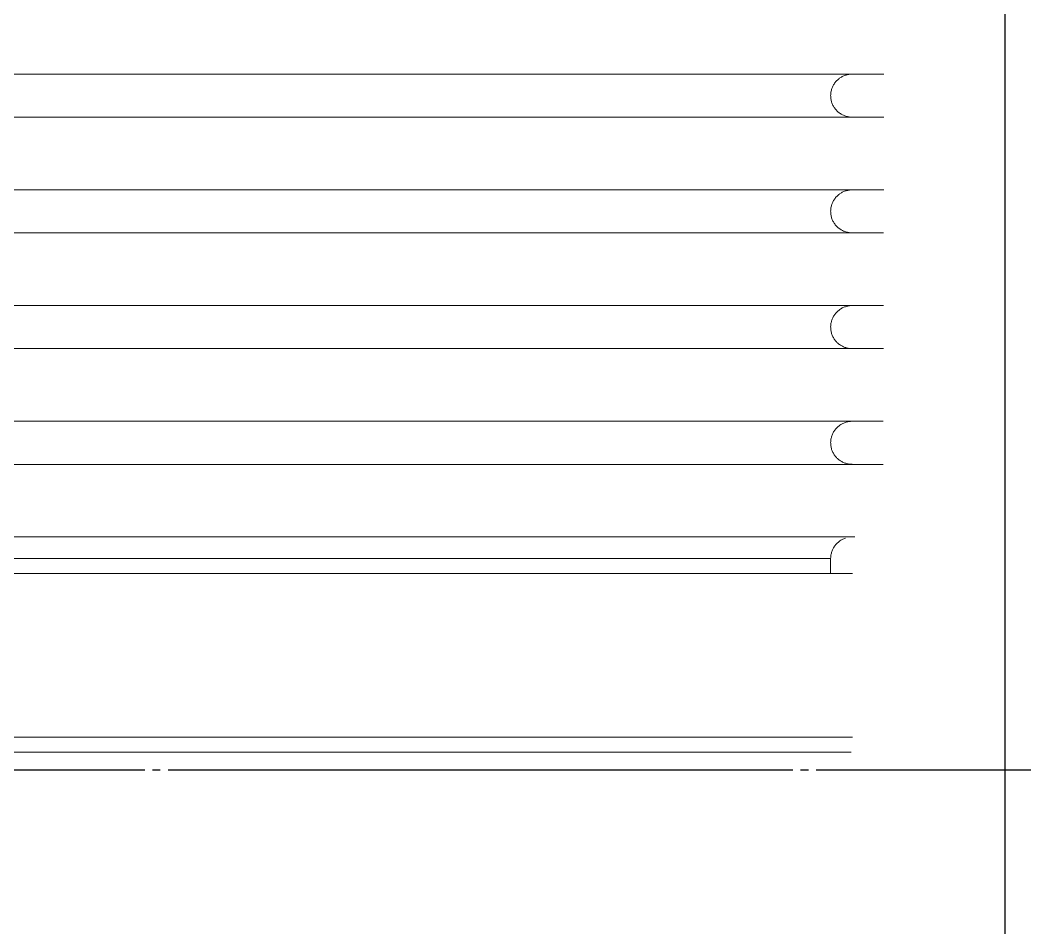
# Model space of a CAD drawing. Extents: x -76427 to 292734, y -42117 to 131250.
# Drawn here: x 12794.1 to 12901.3, y -36621.5 to -36524.6 of the extents above; entities that cross this region are included whole.
import ezdxf
from ezdxf.xclip import XClip

# ---------------------------------------------------------------- set-up
doc = ezdxf.new("R2010")
doc.units = 0
doc.header["$LTSCALE"] = 10
doc.header["$XCLIPFRAME"] = 2
doc.linetypes.add('TPH12-SEC-@E$0$CENTERK5', pattern=[6.916, 6.667, -0.083, 0.083, -0.083])
for name, color, linetype in [('TPH12-SEC-@E$0$H-SIN', 252, 'TPH12-SEC-@E$0$CENTERK5'), ('XFM7P10PV$0$U-PV-PIPE-SUS', 252, 'Continuous'), ('XFM7P10PV-200K$0$U-PV-PIPE-SUS', 200, 'Continuous')]:
    doc.layers.add(name, color=color, linetype=linetype)
for name, color, linetype, lineweight in [('XFM7P10PV$0$AP5B-SM-08-FNN-300-A(B)-LB1$0$A-GENM', 252, 'Continuous', 5), ('XFM7P10PV$0$AP5B-SM-08-FNN-300-A(B)-LB1$0$PVAC-SUS管配件', 252, 'Continuous', 5), ('XFM7P10PV$0$AP5B-SM-08-FNN-300-A(B)-LB1$0$PVAC-SUS管附件', 252, 'Continuous', 5), ('XFM7P10PV$0$AP5B-SM-08-FNN-300-A(B)-LB1$0$管配件', 252, 'Continuous', 5), ('XFM7P10PV-200K$0$AP5B-SM-08-FNN-300-A(B)-LB1$0$A-GENM', 7, 'Continuous', 5), ('XFM7P10PV-200K$0$AP5B-SM-08-FNN-300-A(B)-LB1$0$PVAC-SUS管配件', 7, 'Continuous', 5), ('XFM7P10PV-200K$0$AP5B-SM-08-FNN-300-A(B)-LB1$0$PVAC-SUS管附件', 7, 'Continuous', 5), ('XFM7P10PV-200K$0$AP5B-SM-08-FNN-300-A(B)-LB1$0$管配件', 7, 'Continuous', 5)]:
    doc.layers.add(name, color=color, linetype=linetype, lineweight=lineweight)

# ---------------------------------------------------------------- blocks, each defined once
blk = doc.blocks.new('TPH12-SEC-@E')
at = {"layer": 'TPH12-SEC-@E$0$H-SIN'}
blk.add_line((49200, 385950), (18729.59, 385950), dxfattribs=at)
blk = doc.blocks.new('XFM7P10PV-200K$0$AP5B-SM-08-FNN-300-A(B)-LB1$0$Flange_ JIS 10K - 標準-1515172-LB1-PX-X')
at = {"layer": 'XFM7P10PV-200K$0$AP5B-SM-08-FNN-300-A(B)-LB1$0$管配件', "color": 216, "true_color": 0x800080}
for p, q in [((-4451.89, 15949.631), (-4439.999, 15949.631)), ((-4439.999, 15949.631), (-4432.16, 15949.631))]:
    blk.add_line(p, q, dxfattribs=at)
blk = doc.blocks.new('XFM7P10PV-200K$0$AP5B-SM-08-FNN-300-A(B)-LB1$0$不銹鋼軟接_150A - RFB-6x6-1677208-LB1-PX-X')
at = {"layer": 'XFM7P10PV-200K$0$AP5B-SM-08-FNN-300-A(B)-LB1$0$A-GENM', "color": 216, "true_color": 0x800080}
for p, q in [((-4440.99, 15956.864), (-4437.887, 15956.864)), ((-4431.81, 15956.864), (-4437.887, 15956.864)), ((-4437.887, 15956.406), (-4440.99, 15956.406)), ((-4431.811, 15956.406), (-4437.887, 15956.406)), ((-4440.99, 15955.63), (-4437.887, 15955.63)), ((-4431.812, 15955.63), (-4437.887, 15955.63)), ((-4437.887, 15955.171), (-4440.99, 15955.171)), ((-4431.813, 15955.171), (-4437.887, 15955.171)), ((-4440.99, 15954.395), (-4437.887, 15954.395)), ((-4431.815, 15954.395), (-4437.887, 15954.395)), ((-4437.887, 15953.937), (-4440.99, 15953.937)), ((-4431.816, 15953.937), (-4437.887, 15953.937)), ((-4440.99, 15953.161), (-4437.887, 15953.161)), ((-4431.817, 15953.161), (-4437.887, 15953.161)), ((-4437.887, 15952.702), (-4440.99, 15952.702)), ((-4431.818, 15952.702), (-4437.887, 15952.702)), ((-4440.99, 15951.927), (-4437.887, 15951.927)), ((-4432.121, 15951.927), (-4437.887, 15951.927)), ((-4432.257, 15951.927), (-4432.457, 15951.927)), ((-4438.238, 15951.697), (-4447.522, 15951.697)), ((-4438.238, 15951.697), (-4432.379, 15951.697)), ((-4432.379, 15951.537), (-4432.379, 15951.697)), ((-4432.147, 15951.537), (-4448.986, 15951.537)), ((-4448.986, 15949.791), (-4432.147, 15949.791))]:
    blk.add_line(p, q, dxfattribs=at)
at = {"layer": 'XFM7P10PV-200K$0$AP5B-SM-08-FNN-300-A(B)-LB1$0$A-GENM', "color": 216, "true_color": 0x800080, "flags": 128}
for points in [[(-4441.19, 15956.864), (-4440.827, 15956.864), (-4440.462, 15956.864), (-4440.097, 15956.864), (-4439.732, 15956.864), (-4439.367, 15956.864), (-4439.003, 15956.864), (-4438.64, 15956.864), (-4438.28, 15956.864), (-4437.923, 15956.864), (-4437.887, 15956.864)], [(-4437.887, 15956.864), (-4437.534, 15956.864), (-4437.184, 15956.864), (-4436.838, 15956.864), (-4436.498, 15956.864), (-4436.163, 15956.864), (-4435.835, 15956.864), (-4435.513, 15956.864), (-4435.198, 15956.864), (-4434.891, 15956.864), (-4434.592, 15956.864), (-4434.302, 15956.864), (-4434.021, 15956.864), (-4433.749, 15956.864), (-4433.488, 15956.864), (-4433.237, 15956.864), (-4432.996, 15956.864), (-4432.767, 15956.864), (-4432.55, 15956.864), (-4432.344, 15956.864), (-4432.151, 15956.864), (-4431.97, 15956.864)], [(-4432.149, 15956.864), (-4432.158, 15956.864), (-4432.168, 15956.864), (-4432.177, 15956.863), (-4432.186, 15956.861), (-4432.195, 15956.86), (-4432.204, 15956.858), (-4432.213, 15956.855), (-4432.221, 15956.853), (-4432.23, 15956.85), (-4432.239, 15956.846), (-4432.247, 15956.842), (-4432.255, 15956.838), (-4432.263, 15956.834), (-4432.271, 15956.829), (-4432.279, 15956.824), (-4432.286, 15956.819), (-4432.293, 15956.813), (-4432.3, 15956.807), (-4432.307, 15956.801), (-4432.314, 15956.795), (-4432.32, 15956.788), (-4432.326, 15956.781), (-4432.332, 15956.774), (-4432.337, 15956.767), (-4432.342, 15956.759), (-4432.347, 15956.751), (-4432.352, 15956.743), (-4432.356, 15956.735), (-4432.359, 15956.727), (-4432.363, 15956.718), (-4432.366, 15956.71), (-4432.369, 15956.701), (-4432.371, 15956.692), (-4432.373, 15956.683), (-4432.375, 15956.674), (-4432.377, 15956.665), (-4432.378, 15956.656), (-4432.378, 15956.647), (-4432.379, 15956.638), (-4432.378, 15956.628), (-4432.378, 15956.619), (-4432.377, 15956.61), (-4432.376, 15956.601), (-4432.374, 15956.592), (-4432.373, 15956.583), (-4432.37, 15956.574), (-4432.368, 15956.565), (-4432.365, 15956.557), (-4432.361, 15956.548), (-4432.358, 15956.54), (-4432.354, 15956.531), (-4432.349, 15956.523), (-4432.345, 15956.515), (-4432.34, 15956.508), (-4432.335, 15956.5), (-4432.329, 15956.493), (-4432.323, 15956.486), (-4432.317, 15956.479), (-4432.311, 15956.472), (-4432.304, 15956.466), (-4432.297, 15956.46), (-4432.29, 15956.454), (-4432.283, 15956.449), (-4432.275, 15956.444), (-4432.267, 15956.439), (-4432.26, 15956.434), (-4432.251, 15956.43), (-4432.243, 15956.426), (-4432.235, 15956.422), (-4432.226, 15956.419), (-4432.217, 15956.416), (-4432.209, 15956.414), (-4432.2, 15956.411), (-4432.191, 15956.41), (-4432.182, 15956.408), (-4432.173, 15956.407), (-4432.163, 15956.406), (-4432.154, 15956.406), (-4432.149, 15956.406)], [(-4431.894, 15956.864), (-4432.069, 15956.864), (-4432.257, 15956.864)], [(-4437.887, 15956.406), (-4438.245, 15956.406), (-4438.605, 15956.406), (-4438.967, 15956.406), (-4439.331, 15956.406), (-4439.696, 15956.406), (-4440.061, 15956.406), (-4440.426, 15956.406), (-4440.791, 15956.406), (-4441.154, 15956.406)], [(-4431.894, 15956.406), (-4432.069, 15956.406), (-4432.257, 15956.406), (-4432.457, 15956.406), (-4432.67, 15956.406), (-4432.894, 15956.406), (-4433.129, 15956.406), (-4433.376, 15956.406), (-4433.633, 15956.406), (-4433.9, 15956.406), (-4434.177, 15956.406), (-4434.463, 15956.406), (-4434.758, 15956.406), (-4435.062, 15956.406), (-4435.373, 15956.406), (-4435.692, 15956.406), (-4436.018, 15956.406), (-4436.35, 15956.406), (-4436.688, 15956.406), (-4437.031, 15956.406), (-4437.379, 15956.406), (-4437.731, 15956.406), (-4437.887, 15956.406)], [(-4432.276, 15956.406), (-4432.087, 15956.406), (-4431.911, 15956.406)], [(-4441.19, 15955.63), (-4440.827, 15955.63), (-4440.462, 15955.63), (-4440.097, 15955.63), (-4439.732, 15955.63), (-4439.367, 15955.63), (-4439.003, 15955.63), (-4438.64, 15955.63), (-4438.28, 15955.63), (-4437.923, 15955.63), (-4437.887, 15955.63)], [(-4437.887, 15955.63), (-4437.534, 15955.63), (-4437.184, 15955.63), (-4436.838, 15955.63), (-4436.498, 15955.63), (-4436.163, 15955.63), (-4435.835, 15955.63), (-4435.513, 15955.63), (-4435.198, 15955.63), (-4434.891, 15955.63), (-4434.592, 15955.63), (-4434.302, 15955.63), (-4434.021, 15955.63), (-4433.749, 15955.63), (-4433.488, 15955.63), (-4433.237, 15955.63), (-4432.996, 15955.63), (-4432.767, 15955.63), (-4432.55, 15955.63), (-4432.344, 15955.63), (-4432.151, 15955.63), (-4431.97, 15955.63)], [(-4432.149, 15955.63), (-4432.158, 15955.63), (-4432.168, 15955.629), (-4432.177, 15955.628), (-4432.186, 15955.627), (-4432.195, 15955.625), (-4432.204, 15955.623), (-4432.213, 15955.621), (-4432.221, 15955.618), (-4432.23, 15955.615), (-4432.239, 15955.612), (-4432.247, 15955.608), (-4432.255, 15955.604), (-4432.263, 15955.6), (-4432.271, 15955.595), (-4432.279, 15955.59), (-4432.286, 15955.584), (-4432.293, 15955.579), (-4432.3, 15955.573), (-4432.307, 15955.567), (-4432.314, 15955.56), (-4432.32, 15955.554), (-4432.326, 15955.547), (-4432.332, 15955.539), (-4432.337, 15955.532), (-4432.342, 15955.524), (-4432.347, 15955.517), (-4432.352, 15955.509), (-4432.356, 15955.5), (-4432.359, 15955.492), (-4432.363, 15955.484), (-4432.366, 15955.475), (-4432.369, 15955.466), (-4432.371, 15955.458), (-4432.373, 15955.449), (-4432.375, 15955.44), (-4432.377, 15955.431), (-4432.378, 15955.421), (-4432.378, 15955.412), (-4432.379, 15955.403), (-4432.378, 15955.394), (-4432.378, 15955.385), (-4432.377, 15955.376), (-4432.376, 15955.367), (-4432.374, 15955.358), (-4432.373, 15955.349), (-4432.37, 15955.34), (-4432.368, 15955.331), (-4432.365, 15955.322), (-4432.361, 15955.314), (-4432.358, 15955.305), (-4432.354, 15955.297), (-4432.349, 15955.289), (-4432.345, 15955.281), (-4432.34, 15955.273), (-4432.335, 15955.266), (-4432.329, 15955.258), (-4432.323, 15955.251), (-4432.317, 15955.244), (-4432.311, 15955.238), (-4432.304, 15955.232), (-4432.297, 15955.226), (-4432.29, 15955.22), (-4432.283, 15955.214), (-4432.275, 15955.209), (-4432.267, 15955.204), (-4432.26, 15955.2), (-4432.251, 15955.195), (-4432.243, 15955.191), (-4432.235, 15955.188), (-4432.226, 15955.185), (-4432.217, 15955.182), (-4432.209, 15955.179), (-4432.2, 15955.177), (-4432.191, 15955.175), (-4432.182, 15955.174), (-4432.173, 15955.173), (-4432.163, 15955.172), (-4432.154, 15955.171), (-4432.149, 15955.171)], [(-4431.894, 15955.63), (-4432.069, 15955.63), (-4432.257, 15955.63)], [(-4437.887, 15955.171), (-4438.245, 15955.171), (-4438.605, 15955.171), (-4438.967, 15955.171), (-4439.331, 15955.171), (-4439.696, 15955.171), (-4440.061, 15955.171), (-4440.426, 15955.171), (-4440.791, 15955.171), (-4441.154, 15955.171)], [(-4431.894, 15955.171), (-4432.069, 15955.171), (-4432.257, 15955.171), (-4432.457, 15955.171), (-4432.67, 15955.171), (-4432.894, 15955.171), (-4433.129, 15955.171), (-4433.376, 15955.171), (-4433.633, 15955.171), (-4433.9, 15955.171), (-4434.177, 15955.171), (-4434.463, 15955.171), (-4434.758, 15955.171), (-4435.062, 15955.171), (-4435.373, 15955.171), (-4435.692, 15955.171), (-4436.018, 15955.171), (-4436.35, 15955.171), (-4436.688, 15955.171), (-4437.031, 15955.171), (-4437.379, 15955.171), (-4437.731, 15955.171), (-4437.887, 15955.171)], [(-4432.276, 15955.171), (-4432.087, 15955.171), (-4431.911, 15955.171)], [(-4441.19, 15954.395), (-4440.827, 15954.395), (-4440.462, 15954.395), (-4440.097, 15954.395), (-4439.732, 15954.395), (-4439.367, 15954.395), (-4439.003, 15954.395), (-4438.64, 15954.395), (-4438.28, 15954.395), (-4437.923, 15954.395), (-4437.887, 15954.395)], [(-4437.887, 15954.395), (-4437.534, 15954.395), (-4437.184, 15954.395), (-4436.838, 15954.395), (-4436.498, 15954.395), (-4436.163, 15954.395), (-4435.835, 15954.395), (-4435.513, 15954.395), (-4435.198, 15954.395), (-4434.891, 15954.395), (-4434.592, 15954.395), (-4434.302, 15954.395), (-4434.021, 15954.395), (-4433.749, 15954.395), (-4433.488, 15954.395), (-4433.237, 15954.395), (-4432.996, 15954.395), (-4432.767, 15954.395), (-4432.55, 15954.395), (-4432.344, 15954.395), (-4432.151, 15954.395), (-4431.97, 15954.395)], [(-4432.149, 15954.395), (-4432.158, 15954.395), (-4432.168, 15954.395), (-4432.177, 15954.394), (-4432.186, 15954.392), (-4432.195, 15954.391), (-4432.204, 15954.389), (-4432.213, 15954.386), (-4432.221, 15954.384), (-4432.23, 15954.381), (-4432.239, 15954.377), (-4432.247, 15954.374), (-4432.255, 15954.37), (-4432.263, 15954.365), (-4432.271, 15954.36), (-4432.279, 15954.355), (-4432.286, 15954.35), (-4432.293, 15954.344), (-4432.3, 15954.339), (-4432.307, 15954.332), (-4432.314, 15954.326), (-4432.32, 15954.319), (-4432.326, 15954.312), (-4432.332, 15954.305), (-4432.337, 15954.298), (-4432.342, 15954.29), (-4432.347, 15954.282), (-4432.352, 15954.274), (-4432.356, 15954.266), (-4432.359, 15954.258), (-4432.363, 15954.249), (-4432.366, 15954.241), (-4432.369, 15954.232), (-4432.371, 15954.223), (-4432.373, 15954.214), (-4432.375, 15954.205), (-4432.377, 15954.196), (-4432.378, 15954.187), (-4432.378, 15954.178), (-4432.379, 15954.169), (-4432.378, 15954.159), (-4432.378, 15954.15), (-4432.377, 15954.141), (-4432.376, 15954.132), (-4432.374, 15954.123), (-4432.373, 15954.114), (-4432.37, 15954.105), (-4432.368, 15954.096), (-4432.365, 15954.088), (-4432.361, 15954.079), (-4432.358, 15954.071), (-4432.354, 15954.063), (-4432.349, 15954.054), (-4432.345, 15954.047), (-4432.34, 15954.039), (-4432.335, 15954.031), (-4432.329, 15954.024), (-4432.323, 15954.017), (-4432.317, 15954.01), (-4432.311, 15954.003), (-4432.304, 15953.997), (-4432.297, 15953.991), (-4432.29, 15953.985), (-4432.283, 15953.98), (-4432.275, 15953.975), (-4432.267, 15953.97), (-4432.26, 15953.965), (-4432.251, 15953.961), (-4432.243, 15953.957), (-4432.235, 15953.953), (-4432.226, 15953.95), (-4432.217, 15953.947), (-4432.209, 15953.945), (-4432.2, 15953.943), (-4432.191, 15953.941), (-4432.182, 15953.939), (-4432.173, 15953.938), (-4432.163, 15953.937), (-4432.154, 15953.937), (-4432.149, 15953.937)], [(-4431.894, 15954.395), (-4432.069, 15954.395), (-4432.257, 15954.395)], [(-4437.887, 15953.937), (-4438.245, 15953.937), (-4438.605, 15953.937), (-4438.967, 15953.937), (-4439.331, 15953.937), (-4439.696, 15953.937), (-4440.061, 15953.937), (-4440.426, 15953.937), (-4440.791, 15953.937), (-4441.154, 15953.937)], [(-4431.894, 15953.937), (-4432.069, 15953.937), (-4432.257, 15953.937), (-4432.457, 15953.937), (-4432.67, 15953.937), (-4432.894, 15953.937), (-4433.129, 15953.937), (-4433.376, 15953.937), (-4433.633, 15953.937), (-4433.9, 15953.937), (-4434.177, 15953.937), (-4434.463, 15953.937), (-4434.758, 15953.937), (-4435.062, 15953.937), (-4435.373, 15953.937), (-4435.692, 15953.937), (-4436.018, 15953.937), (-4436.35, 15953.937), (-4436.688, 15953.937), (-4437.031, 15953.937), (-4437.379, 15953.937), (-4437.731, 15953.937), (-4437.887, 15953.937)], [(-4432.276, 15953.937), (-4432.087, 15953.937), (-4431.911, 15953.937)], [(-4441.19, 15953.161), (-4440.827, 15953.161), (-4440.462, 15953.161), (-4440.097, 15953.161), (-4439.732, 15953.161), (-4439.367, 15953.161), (-4439.003, 15953.161), (-4438.64, 15953.161), (-4438.28, 15953.161), (-4437.923, 15953.161), (-4437.887, 15953.161)], [(-4437.887, 15953.161), (-4437.534, 15953.161), (-4437.184, 15953.161), (-4436.838, 15953.161), (-4436.498, 15953.161), (-4436.163, 15953.161), (-4435.835, 15953.161), (-4435.513, 15953.161), (-4435.198, 15953.161), (-4434.891, 15953.161), (-4434.592, 15953.161), (-4434.302, 15953.161), (-4434.021, 15953.161), (-4433.749, 15953.161), (-4433.488, 15953.161), (-4433.237, 15953.161), (-4432.996, 15953.161), (-4432.767, 15953.161), (-4432.55, 15953.161), (-4432.344, 15953.161), (-4432.151, 15953.161), (-4431.97, 15953.161)], [(-4432.149, 15953.161), (-4432.158, 15953.161), (-4432.168, 15953.16), (-4432.177, 15953.159), (-4432.186, 15953.158), (-4432.195, 15953.156), (-4432.204, 15953.154), (-4432.213, 15953.152), (-4432.221, 15953.149), (-4432.23, 15953.146), (-4432.239, 15953.143), (-4432.247, 15953.139), (-4432.255, 15953.135), (-4432.263, 15953.131), (-4432.271, 15953.126), (-4432.279, 15953.121), (-4432.286, 15953.116), (-4432.293, 15953.11), (-4432.3, 15953.104), (-4432.307, 15953.098), (-4432.314, 15953.091), (-4432.32, 15953.085), (-4432.326, 15953.078), (-4432.332, 15953.071), (-4432.337, 15953.063), (-4432.342, 15953.056), (-4432.347, 15953.048), (-4432.352, 15953.04), (-4432.356, 15953.032), (-4432.359, 15953.023), (-4432.363, 15953.015), (-4432.366, 15953.006), (-4432.369, 15952.997), (-4432.371, 15952.989), (-4432.373, 15952.98), (-4432.375, 15952.971), (-4432.377, 15952.962), (-4432.378, 15952.953), (-4432.378, 15952.943), (-4432.379, 15952.934), (-4432.378, 15952.925), (-4432.378, 15952.916), (-4432.377, 15952.907), (-4432.376, 15952.898), (-4432.374, 15952.889), (-4432.373, 15952.88), (-4432.37, 15952.871), (-4432.368, 15952.862), (-4432.365, 15952.853), (-4432.361, 15952.845), (-4432.358, 15952.836), (-4432.354, 15952.828), (-4432.349, 15952.82), (-4432.345, 15952.812), (-4432.34, 15952.804), (-4432.335, 15952.797), (-4432.329, 15952.79), (-4432.323, 15952.782), (-4432.317, 15952.776), (-4432.311, 15952.769), (-4432.304, 15952.763), (-4432.297, 15952.757), (-4432.29, 15952.751), (-4432.283, 15952.745), (-4432.275, 15952.74), (-4432.267, 15952.735), (-4432.26, 15952.731), (-4432.251, 15952.726), (-4432.243, 15952.723), (-4432.235, 15952.719), (-4432.226, 15952.716), (-4432.217, 15952.713), (-4432.209, 15952.71), (-4432.2, 15952.708), (-4432.191, 15952.706), (-4432.182, 15952.705), (-4432.173, 15952.704), (-4432.163, 15952.703), (-4432.154, 15952.703), (-4432.149, 15952.702)], [(-4431.894, 15953.161), (-4432.069, 15953.161), (-4432.257, 15953.161)], [(-4437.887, 15952.702), (-4438.245, 15952.702), (-4438.605, 15952.702), (-4438.967, 15952.702), (-4439.331, 15952.702), (-4439.696, 15952.702), (-4440.061, 15952.702), (-4440.426, 15952.702), (-4440.791, 15952.702), (-4441.154, 15952.702)], [(-4431.894, 15952.702), (-4432.069, 15952.702), (-4432.257, 15952.702), (-4432.457, 15952.702), (-4432.67, 15952.702), (-4432.894, 15952.702), (-4433.129, 15952.702), (-4433.376, 15952.702), (-4433.633, 15952.702), (-4433.9, 15952.702), (-4434.177, 15952.702), (-4434.463, 15952.702), (-4434.758, 15952.702), (-4435.062, 15952.702), (-4435.373, 15952.702), (-4435.692, 15952.702), (-4436.018, 15952.702), (-4436.35, 15952.702), (-4436.688, 15952.702), (-4437.031, 15952.702), (-4437.379, 15952.702), (-4437.731, 15952.702), (-4437.887, 15952.702)], [(-4432.276, 15952.702), (-4432.087, 15952.702), (-4431.911, 15952.702)], [(-4441.19, 15951.927), (-4440.827, 15951.927), (-4440.462, 15951.927), (-4440.097, 15951.927), (-4439.732, 15951.927), (-4439.367, 15951.927), (-4439.003, 15951.927), (-4438.64, 15951.927), (-4438.28, 15951.927), (-4437.923, 15951.927), (-4437.887, 15951.927)], [(-4437.887, 15951.927), (-4437.534, 15951.927), (-4437.184, 15951.927), (-4436.838, 15951.927), (-4436.498, 15951.927), (-4436.163, 15951.927), (-4435.835, 15951.927), (-4435.513, 15951.927), (-4435.198, 15951.927), (-4434.891, 15951.927), (-4434.592, 15951.927), (-4434.302, 15951.927), (-4434.021, 15951.927), (-4433.749, 15951.927), (-4433.488, 15951.927), (-4433.237, 15951.927), (-4432.996, 15951.927), (-4432.767, 15951.927), (-4432.55, 15951.927), (-4432.344, 15951.927), (-4432.216, 15951.927)], [(-4432.221, 15951.915), (-4432.23, 15951.912), (-4432.239, 15951.908), (-4432.247, 15951.905), (-4432.255, 15951.901), (-4432.263, 15951.896), (-4432.271, 15951.892), (-4432.279, 15951.886), (-4432.286, 15951.881), (-4432.293, 15951.876), (-4432.3, 15951.87), (-4432.307, 15951.863), (-4432.314, 15951.857), (-4432.32, 15951.85), (-4432.326, 15951.843), (-4432.332, 15951.836), (-4432.337, 15951.829), (-4432.342, 15951.821), (-4432.347, 15951.813), (-4432.352, 15951.805), (-4432.356, 15951.797), (-4432.359, 15951.789), (-4432.363, 15951.78), (-4432.366, 15951.772), (-4432.369, 15951.763), (-4432.371, 15951.754), (-4432.373, 15951.745), (-4432.375, 15951.736), (-4432.377, 15951.727), (-4432.378, 15951.718), (-4432.378, 15951.709), (-4432.379, 15951.7), (-4432.379, 15951.697)]]:
    blk.add_lwpolyline(points, dxfattribs=at)
blk = doc.blocks.new('XFM7P10PV-200K$0$AP5B-SM-08-FNN-300-A(B)-LB1$0$不銹鋼軟接_150A - 標準-1677211-LB1-PX-X')
blk.add_blockref('XFM7P10PV-200K$0$AP5B-SM-08-FNN-300-A(B)-LB1$0$不銹鋼軟接_150A - RFB-6x6-1677208-LB1-PX-X', (0, 0))
blk = doc.blocks.new('XFM7P10PV-200K')
at = {"layer": 'XFM7P10PV-200K$0$U-PV-PIPE-SUS'}
blk.add_line((12899.14, -36114.29), (12899.14, -36782.37), dxfattribs=at)
at = {"layer": 'XFM7P10PV-200K$0$AP5B-SM-08-FNN-300-A(B)-LB1$0$PVAC-SUS管配件', "color": 216, "true_color": 0x800080, "xscale": 10, "yscale": 10, "zscale": 10}
blk.add_blockref('XFM7P10PV-200K$0$AP5B-SM-08-FNN-300-A(B)-LB1$0$Flange_ JIS 10K - 標準-1515172-LB1-PX-X', (57204.34, -196099.04, 0), dxfattribs=at)
at = {"layer": 'XFM7P10PV-200K$0$AP5B-SM-08-FNN-300-A(B)-LB1$0$PVAC-SUS管附件', "color": 216, "true_color": 0x800080, "xscale": 10, "yscale": 10, "zscale": 10}
blk.add_blockref('XFM7P10PV-200K$0$AP5B-SM-08-FNN-300-A(B)-LB1$0$不銹鋼軟接_150A - 標準-1677211-LB1-PX-X', (57204.34, -196099.04, 0), dxfattribs=at)
blk = doc.blocks.new('XFM7P10PV$0$AP5B-SM-08-FNN-300-A(B)-LB1$0$Flange_ JIS 10K - 標準-1515172-LB1-PX-X')
at = {"layer": 'XFM7P10PV$0$AP5B-SM-08-FNN-300-A(B)-LB1$0$管配件', "color": 216, "true_color": 0x800080}
for p, q in [((-4451.89, 15949.631), (-4439.999, 15949.631)), ((-4439.999, 15949.631), (-4432.16, 15949.631))]:
    blk.add_line(p, q, dxfattribs=at)
blk = doc.blocks.new('XFM7P10PV$0$AP5B-SM-08-FNN-300-A(B)-LB1$0$不銹鋼軟接_150A - RFB-6x6-1677208-LB1-PX-X')
at = {"layer": 'XFM7P10PV$0$AP5B-SM-08-FNN-300-A(B)-LB1$0$A-GENM', "color": 216, "true_color": 0x800080}
for p, q in [((-4440.99, 15956.864), (-4437.887, 15956.864)), ((-4431.81, 15956.864), (-4437.887, 15956.864)), ((-4437.887, 15956.406), (-4440.99, 15956.406)), ((-4431.811, 15956.406), (-4437.887, 15956.406)), ((-4440.99, 15955.63), (-4437.887, 15955.63)), ((-4431.812, 15955.63), (-4437.887, 15955.63)), ((-4437.887, 15955.171), (-4440.99, 15955.171)), ((-4431.813, 15955.171), (-4437.887, 15955.171)), ((-4440.99, 15954.395), (-4437.887, 15954.395)), ((-4431.815, 15954.395), (-4437.887, 15954.395)), ((-4437.887, 15953.937), (-4440.99, 15953.937)), ((-4431.816, 15953.937), (-4437.887, 15953.937)), ((-4440.99, 15953.161), (-4437.887, 15953.161)), ((-4431.817, 15953.161), (-4437.887, 15953.161)), ((-4437.887, 15952.702), (-4440.99, 15952.702)), ((-4431.818, 15952.702), (-4437.887, 15952.702)), ((-4440.99, 15951.927), (-4437.887, 15951.927)), ((-4432.121, 15951.927), (-4437.887, 15951.927)), ((-4432.257, 15951.927), (-4432.457, 15951.927)), ((-4438.238, 15951.697), (-4447.522, 15951.697)), ((-4438.238, 15951.697), (-4432.379, 15951.697)), ((-4432.379, 15951.537), (-4432.379, 15951.697)), ((-4432.147, 15951.537), (-4448.986, 15951.537)), ((-4448.986, 15949.791), (-4432.147, 15949.791))]:
    blk.add_line(p, q, dxfattribs=at)
at = {"layer": 'XFM7P10PV$0$AP5B-SM-08-FNN-300-A(B)-LB1$0$A-GENM', "color": 216, "true_color": 0x800080, "flags": 128}
for points in [[(-4441.19, 15956.864), (-4440.827, 15956.864), (-4440.462, 15956.864), (-4440.097, 15956.864), (-4439.732, 15956.864), (-4439.367, 15956.864), (-4439.003, 15956.864), (-4438.64, 15956.864), (-4438.28, 15956.864), (-4437.923, 15956.864), (-4437.887, 15956.864)], [(-4437.887, 15956.864), (-4437.534, 15956.864), (-4437.184, 15956.864), (-4436.838, 15956.864), (-4436.498, 15956.864), (-4436.163, 15956.864), (-4435.835, 15956.864), (-4435.513, 15956.864), (-4435.198, 15956.864), (-4434.891, 15956.864), (-4434.592, 15956.864), (-4434.302, 15956.864), (-4434.021, 15956.864), (-4433.749, 15956.864), (-4433.488, 15956.864), (-4433.237, 15956.864), (-4432.996, 15956.864), (-4432.767, 15956.864), (-4432.55, 15956.864), (-4432.344, 15956.864), (-4432.151, 15956.864), (-4431.97, 15956.864)], [(-4432.149, 15956.864), (-4432.158, 15956.864), (-4432.168, 15956.864), (-4432.177, 15956.863), (-4432.186, 15956.861), (-4432.195, 15956.86), (-4432.204, 15956.858), (-4432.213, 15956.855), (-4432.221, 15956.853), (-4432.23, 15956.85), (-4432.239, 15956.846), (-4432.247, 15956.842), (-4432.255, 15956.838), (-4432.263, 15956.834), (-4432.271, 15956.829), (-4432.279, 15956.824), (-4432.286, 15956.819), (-4432.293, 15956.813), (-4432.3, 15956.807), (-4432.307, 15956.801), (-4432.314, 15956.795), (-4432.32, 15956.788), (-4432.326, 15956.781), (-4432.332, 15956.774), (-4432.337, 15956.767), (-4432.342, 15956.759), (-4432.347, 15956.751), (-4432.352, 15956.743), (-4432.356, 15956.735), (-4432.359, 15956.727), (-4432.363, 15956.718), (-4432.366, 15956.71), (-4432.369, 15956.701), (-4432.371, 15956.692), (-4432.373, 15956.683), (-4432.375, 15956.674), (-4432.377, 15956.665), (-4432.378, 15956.656), (-4432.378, 15956.647), (-4432.379, 15956.638), (-4432.378, 15956.628), (-4432.378, 15956.619), (-4432.377, 15956.61), (-4432.376, 15956.601), (-4432.374, 15956.592), (-4432.373, 15956.583), (-4432.37, 15956.574), (-4432.368, 15956.565), (-4432.365, 15956.557), (-4432.361, 15956.548), (-4432.358, 15956.54), (-4432.354, 15956.531), (-4432.349, 15956.523), (-4432.345, 15956.515), (-4432.34, 15956.508), (-4432.335, 15956.5), (-4432.329, 15956.493), (-4432.323, 15956.486), (-4432.317, 15956.479), (-4432.311, 15956.472), (-4432.304, 15956.466), (-4432.297, 15956.46), (-4432.29, 15956.454), (-4432.283, 15956.449), (-4432.275, 15956.444), (-4432.267, 15956.439), (-4432.26, 15956.434), (-4432.251, 15956.43), (-4432.243, 15956.426), (-4432.235, 15956.422), (-4432.226, 15956.419), (-4432.217, 15956.416), (-4432.209, 15956.414), (-4432.2, 15956.411), (-4432.191, 15956.41), (-4432.182, 15956.408), (-4432.173, 15956.407), (-4432.163, 15956.406), (-4432.154, 15956.406), (-4432.149, 15956.406)], [(-4431.894, 15956.864), (-4432.069, 15956.864), (-4432.257, 15956.864)], [(-4437.887, 15956.406), (-4438.245, 15956.406), (-4438.605, 15956.406), (-4438.967, 15956.406), (-4439.331, 15956.406), (-4439.696, 15956.406), (-4440.061, 15956.406), (-4440.426, 15956.406), (-4440.791, 15956.406), (-4441.154, 15956.406)], [(-4431.894, 15956.406), (-4432.069, 15956.406), (-4432.257, 15956.406), (-4432.457, 15956.406), (-4432.67, 15956.406), (-4432.894, 15956.406), (-4433.129, 15956.406), (-4433.376, 15956.406), (-4433.633, 15956.406), (-4433.9, 15956.406), (-4434.177, 15956.406), (-4434.463, 15956.406), (-4434.758, 15956.406), (-4435.062, 15956.406), (-4435.373, 15956.406), (-4435.692, 15956.406), (-4436.018, 15956.406), (-4436.35, 15956.406), (-4436.688, 15956.406), (-4437.031, 15956.406), (-4437.379, 15956.406), (-4437.731, 15956.406), (-4437.887, 15956.406)], [(-4432.276, 15956.406), (-4432.087, 15956.406), (-4431.911, 15956.406)], [(-4441.19, 15955.63), (-4440.827, 15955.63), (-4440.462, 15955.63), (-4440.097, 15955.63), (-4439.732, 15955.63), (-4439.367, 15955.63), (-4439.003, 15955.63), (-4438.64, 15955.63), (-4438.28, 15955.63), (-4437.923, 15955.63), (-4437.887, 15955.63)], [(-4437.887, 15955.63), (-4437.534, 15955.63), (-4437.184, 15955.63), (-4436.838, 15955.63), (-4436.498, 15955.63), (-4436.163, 15955.63), (-4435.835, 15955.63), (-4435.513, 15955.63), (-4435.198, 15955.63), (-4434.891, 15955.63), (-4434.592, 15955.63), (-4434.302, 15955.63), (-4434.021, 15955.63), (-4433.749, 15955.63), (-4433.488, 15955.63), (-4433.237, 15955.63), (-4432.996, 15955.63), (-4432.767, 15955.63), (-4432.55, 15955.63), (-4432.344, 15955.63), (-4432.151, 15955.63), (-4431.97, 15955.63)], [(-4432.149, 15955.63), (-4432.158, 15955.63), (-4432.168, 15955.629), (-4432.177, 15955.628), (-4432.186, 15955.627), (-4432.195, 15955.625), (-4432.204, 15955.623), (-4432.213, 15955.621), (-4432.221, 15955.618), (-4432.23, 15955.615), (-4432.239, 15955.612), (-4432.247, 15955.608), (-4432.255, 15955.604), (-4432.263, 15955.6), (-4432.271, 15955.595), (-4432.279, 15955.59), (-4432.286, 15955.584), (-4432.293, 15955.579), (-4432.3, 15955.573), (-4432.307, 15955.567), (-4432.314, 15955.56), (-4432.32, 15955.554), (-4432.326, 15955.547), (-4432.332, 15955.539), (-4432.337, 15955.532), (-4432.342, 15955.524), (-4432.347, 15955.517), (-4432.352, 15955.509), (-4432.356, 15955.5), (-4432.359, 15955.492), (-4432.363, 15955.484), (-4432.366, 15955.475), (-4432.369, 15955.466), (-4432.371, 15955.458), (-4432.373, 15955.449), (-4432.375, 15955.44), (-4432.377, 15955.431), (-4432.378, 15955.421), (-4432.378, 15955.412), (-4432.379, 15955.403), (-4432.378, 15955.394), (-4432.378, 15955.385), (-4432.377, 15955.376), (-4432.376, 15955.367), (-4432.374, 15955.358), (-4432.373, 15955.349), (-4432.37, 15955.34), (-4432.368, 15955.331), (-4432.365, 15955.322), (-4432.361, 15955.314), (-4432.358, 15955.305), (-4432.354, 15955.297), (-4432.349, 15955.289), (-4432.345, 15955.281), (-4432.34, 15955.273), (-4432.335, 15955.266), (-4432.329, 15955.258), (-4432.323, 15955.251), (-4432.317, 15955.244), (-4432.311, 15955.238), (-4432.304, 15955.232), (-4432.297, 15955.226), (-4432.29, 15955.22), (-4432.283, 15955.214), (-4432.275, 15955.209), (-4432.267, 15955.204), (-4432.26, 15955.2), (-4432.251, 15955.195), (-4432.243, 15955.191), (-4432.235, 15955.188), (-4432.226, 15955.185), (-4432.217, 15955.182), (-4432.209, 15955.179), (-4432.2, 15955.177), (-4432.191, 15955.175), (-4432.182, 15955.174), (-4432.173, 15955.173), (-4432.163, 15955.172), (-4432.154, 15955.171), (-4432.149, 15955.171)], [(-4431.894, 15955.63), (-4432.069, 15955.63), (-4432.257, 15955.63)], [(-4437.887, 15955.171), (-4438.245, 15955.171), (-4438.605, 15955.171), (-4438.967, 15955.171), (-4439.331, 15955.171), (-4439.696, 15955.171), (-4440.061, 15955.171), (-4440.426, 15955.171), (-4440.791, 15955.171), (-4441.154, 15955.171)], [(-4431.894, 15955.171), (-4432.069, 15955.171), (-4432.257, 15955.171), (-4432.457, 15955.171), (-4432.67, 15955.171), (-4432.894, 15955.171), (-4433.129, 15955.171), (-4433.376, 15955.171), (-4433.633, 15955.171), (-4433.9, 15955.171), (-4434.177, 15955.171), (-4434.463, 15955.171), (-4434.758, 15955.171), (-4435.062, 15955.171), (-4435.373, 15955.171), (-4435.692, 15955.171), (-4436.018, 15955.171), (-4436.35, 15955.171), (-4436.688, 15955.171), (-4437.031, 15955.171), (-4437.379, 15955.171), (-4437.731, 15955.171), (-4437.887, 15955.171)], [(-4432.276, 15955.171), (-4432.087, 15955.171), (-4431.911, 15955.171)], [(-4441.19, 15954.395), (-4440.827, 15954.395), (-4440.462, 15954.395), (-4440.097, 15954.395), (-4439.732, 15954.395), (-4439.367, 15954.395), (-4439.003, 15954.395), (-4438.64, 15954.395), (-4438.28, 15954.395), (-4437.923, 15954.395), (-4437.887, 15954.395)], [(-4437.887, 15954.395), (-4437.534, 15954.395), (-4437.184, 15954.395), (-4436.838, 15954.395), (-4436.498, 15954.395), (-4436.163, 15954.395), (-4435.835, 15954.395), (-4435.513, 15954.395), (-4435.198, 15954.395), (-4434.891, 15954.395), (-4434.592, 15954.395), (-4434.302, 15954.395), (-4434.021, 15954.395), (-4433.749, 15954.395), (-4433.488, 15954.395), (-4433.237, 15954.395), (-4432.996, 15954.395), (-4432.767, 15954.395), (-4432.55, 15954.395), (-4432.344, 15954.395), (-4432.151, 15954.395), (-4431.97, 15954.395)], [(-4432.149, 15954.395), (-4432.158, 15954.395), (-4432.168, 15954.395), (-4432.177, 15954.394), (-4432.186, 15954.392), (-4432.195, 15954.391), (-4432.204, 15954.389), (-4432.213, 15954.386), (-4432.221, 15954.384), (-4432.23, 15954.381), (-4432.239, 15954.377), (-4432.247, 15954.374), (-4432.255, 15954.37), (-4432.263, 15954.365), (-4432.271, 15954.36), (-4432.279, 15954.355), (-4432.286, 15954.35), (-4432.293, 15954.344), (-4432.3, 15954.339), (-4432.307, 15954.332), (-4432.314, 15954.326), (-4432.32, 15954.319), (-4432.326, 15954.312), (-4432.332, 15954.305), (-4432.337, 15954.298), (-4432.342, 15954.29), (-4432.347, 15954.282), (-4432.352, 15954.274), (-4432.356, 15954.266), (-4432.359, 15954.258), (-4432.363, 15954.249), (-4432.366, 15954.241), (-4432.369, 15954.232), (-4432.371, 15954.223), (-4432.373, 15954.214), (-4432.375, 15954.205), (-4432.377, 15954.196), (-4432.378, 15954.187), (-4432.378, 15954.178), (-4432.379, 15954.169), (-4432.378, 15954.159), (-4432.378, 15954.15), (-4432.377, 15954.141), (-4432.376, 15954.132), (-4432.374, 15954.123), (-4432.373, 15954.114), (-4432.37, 15954.105), (-4432.368, 15954.096), (-4432.365, 15954.088), (-4432.361, 15954.079), (-4432.358, 15954.071), (-4432.354, 15954.063), (-4432.349, 15954.054), (-4432.345, 15954.047), (-4432.34, 15954.039), (-4432.335, 15954.031), (-4432.329, 15954.024), (-4432.323, 15954.017), (-4432.317, 15954.01), (-4432.311, 15954.003), (-4432.304, 15953.997), (-4432.297, 15953.991), (-4432.29, 15953.985), (-4432.283, 15953.98), (-4432.275, 15953.975), (-4432.267, 15953.97), (-4432.26, 15953.965), (-4432.251, 15953.961), (-4432.243, 15953.957), (-4432.235, 15953.953), (-4432.226, 15953.95), (-4432.217, 15953.947), (-4432.209, 15953.945), (-4432.2, 15953.943), (-4432.191, 15953.941), (-4432.182, 15953.939), (-4432.173, 15953.938), (-4432.163, 15953.937), (-4432.154, 15953.937), (-4432.149, 15953.937)], [(-4431.894, 15954.395), (-4432.069, 15954.395), (-4432.257, 15954.395)], [(-4437.887, 15953.937), (-4438.245, 15953.937), (-4438.605, 15953.937), (-4438.967, 15953.937), (-4439.331, 15953.937), (-4439.696, 15953.937), (-4440.061, 15953.937), (-4440.426, 15953.937), (-4440.791, 15953.937), (-4441.154, 15953.937)], [(-4431.894, 15953.937), (-4432.069, 15953.937), (-4432.257, 15953.937), (-4432.457, 15953.937), (-4432.67, 15953.937), (-4432.894, 15953.937), (-4433.129, 15953.937), (-4433.376, 15953.937), (-4433.633, 15953.937), (-4433.9, 15953.937), (-4434.177, 15953.937), (-4434.463, 15953.937), (-4434.758, 15953.937), (-4435.062, 15953.937), (-4435.373, 15953.937), (-4435.692, 15953.937), (-4436.018, 15953.937), (-4436.35, 15953.937), (-4436.688, 15953.937), (-4437.031, 15953.937), (-4437.379, 15953.937), (-4437.731, 15953.937), (-4437.887, 15953.937)], [(-4432.276, 15953.937), (-4432.087, 15953.937), (-4431.911, 15953.937)], [(-4441.19, 15953.161), (-4440.827, 15953.161), (-4440.462, 15953.161), (-4440.097, 15953.161), (-4439.732, 15953.161), (-4439.367, 15953.161), (-4439.003, 15953.161), (-4438.64, 15953.161), (-4438.28, 15953.161), (-4437.923, 15953.161), (-4437.887, 15953.161)], [(-4437.887, 15953.161), (-4437.534, 15953.161), (-4437.184, 15953.161), (-4436.838, 15953.161), (-4436.498, 15953.161), (-4436.163, 15953.161), (-4435.835, 15953.161), (-4435.513, 15953.161), (-4435.198, 15953.161), (-4434.891, 15953.161), (-4434.592, 15953.161), (-4434.302, 15953.161), (-4434.021, 15953.161), (-4433.749, 15953.161), (-4433.488, 15953.161), (-4433.237, 15953.161), (-4432.996, 15953.161), (-4432.767, 15953.161), (-4432.55, 15953.161), (-4432.344, 15953.161), (-4432.151, 15953.161), (-4431.97, 15953.161)], [(-4432.149, 15953.161), (-4432.158, 15953.161), (-4432.168, 15953.16), (-4432.177, 15953.159), (-4432.186, 15953.158), (-4432.195, 15953.156), (-4432.204, 15953.154), (-4432.213, 15953.152), (-4432.221, 15953.149), (-4432.23, 15953.146), (-4432.239, 15953.143), (-4432.247, 15953.139), (-4432.255, 15953.135), (-4432.263, 15953.131), (-4432.271, 15953.126), (-4432.279, 15953.121), (-4432.286, 15953.116), (-4432.293, 15953.11), (-4432.3, 15953.104), (-4432.307, 15953.098), (-4432.314, 15953.091), (-4432.32, 15953.085), (-4432.326, 15953.078), (-4432.332, 15953.071), (-4432.337, 15953.063), (-4432.342, 15953.056), (-4432.347, 15953.048), (-4432.352, 15953.04), (-4432.356, 15953.032), (-4432.359, 15953.023), (-4432.363, 15953.015), (-4432.366, 15953.006), (-4432.369, 15952.997), (-4432.371, 15952.989), (-4432.373, 15952.98), (-4432.375, 15952.971), (-4432.377, 15952.962), (-4432.378, 15952.953), (-4432.378, 15952.943), (-4432.379, 15952.934), (-4432.378, 15952.925), (-4432.378, 15952.916), (-4432.377, 15952.907), (-4432.376, 15952.898), (-4432.374, 15952.889), (-4432.373, 15952.88), (-4432.37, 15952.871), (-4432.368, 15952.862), (-4432.365, 15952.853), (-4432.361, 15952.845), (-4432.358, 15952.836), (-4432.354, 15952.828), (-4432.349, 15952.82), (-4432.345, 15952.812), (-4432.34, 15952.804), (-4432.335, 15952.797), (-4432.329, 15952.79), (-4432.323, 15952.782), (-4432.317, 15952.776), (-4432.311, 15952.769), (-4432.304, 15952.763), (-4432.297, 15952.757), (-4432.29, 15952.751), (-4432.283, 15952.745), (-4432.275, 15952.74), (-4432.267, 15952.735), (-4432.26, 15952.731), (-4432.251, 15952.726), (-4432.243, 15952.723), (-4432.235, 15952.719), (-4432.226, 15952.716), (-4432.217, 15952.713), (-4432.209, 15952.71), (-4432.2, 15952.708), (-4432.191, 15952.706), (-4432.182, 15952.705), (-4432.173, 15952.704), (-4432.163, 15952.703), (-4432.154, 15952.703), (-4432.149, 15952.702)], [(-4431.894, 15953.161), (-4432.069, 15953.161), (-4432.257, 15953.161)], [(-4437.887, 15952.702), (-4438.245, 15952.702), (-4438.605, 15952.702), (-4438.967, 15952.702), (-4439.331, 15952.702), (-4439.696, 15952.702), (-4440.061, 15952.702), (-4440.426, 15952.702), (-4440.791, 15952.702), (-4441.154, 15952.702)], [(-4431.894, 15952.702), (-4432.069, 15952.702), (-4432.257, 15952.702), (-4432.457, 15952.702), (-4432.67, 15952.702), (-4432.894, 15952.702), (-4433.129, 15952.702), (-4433.376, 15952.702), (-4433.633, 15952.702), (-4433.9, 15952.702), (-4434.177, 15952.702), (-4434.463, 15952.702), (-4434.758, 15952.702), (-4435.062, 15952.702), (-4435.373, 15952.702), (-4435.692, 15952.702), (-4436.018, 15952.702), (-4436.35, 15952.702), (-4436.688, 15952.702), (-4437.031, 15952.702), (-4437.379, 15952.702), (-4437.731, 15952.702), (-4437.887, 15952.702)], [(-4432.276, 15952.702), (-4432.087, 15952.702), (-4431.911, 15952.702)], [(-4441.19, 15951.927), (-4440.827, 15951.927), (-4440.462, 15951.927), (-4440.097, 15951.927), (-4439.732, 15951.927), (-4439.367, 15951.927), (-4439.003, 15951.927), (-4438.64, 15951.927), (-4438.28, 15951.927), (-4437.923, 15951.927), (-4437.887, 15951.927)], [(-4437.887, 15951.927), (-4437.534, 15951.927), (-4437.184, 15951.927), (-4436.838, 15951.927), (-4436.498, 15951.927), (-4436.163, 15951.927), (-4435.835, 15951.927), (-4435.513, 15951.927), (-4435.198, 15951.927), (-4434.891, 15951.927), (-4434.592, 15951.927), (-4434.302, 15951.927), (-4434.021, 15951.927), (-4433.749, 15951.927), (-4433.488, 15951.927), (-4433.237, 15951.927), (-4432.996, 15951.927), (-4432.767, 15951.927), (-4432.55, 15951.927), (-4432.344, 15951.927), (-4432.216, 15951.927)], [(-4432.221, 15951.915), (-4432.23, 15951.912), (-4432.239, 15951.908), (-4432.247, 15951.905), (-4432.255, 15951.901), (-4432.263, 15951.896), (-4432.271, 15951.892), (-4432.279, 15951.886), (-4432.286, 15951.881), (-4432.293, 15951.876), (-4432.3, 15951.87), (-4432.307, 15951.863), (-4432.314, 15951.857), (-4432.32, 15951.85), (-4432.326, 15951.843), (-4432.332, 15951.836), (-4432.337, 15951.829), (-4432.342, 15951.821), (-4432.347, 15951.813), (-4432.352, 15951.805), (-4432.356, 15951.797), (-4432.359, 15951.789), (-4432.363, 15951.78), (-4432.366, 15951.772), (-4432.369, 15951.763), (-4432.371, 15951.754), (-4432.373, 15951.745), (-4432.375, 15951.736), (-4432.377, 15951.727), (-4432.378, 15951.718), (-4432.378, 15951.709), (-4432.379, 15951.7), (-4432.379, 15951.697)]]:
    blk.add_lwpolyline(points, dxfattribs=at)
blk = doc.blocks.new('XFM7P10PV$0$AP5B-SM-08-FNN-300-A(B)-LB1$0$不銹鋼軟接_150A - 標準-1677211-LB1-PX-X')
blk.add_blockref('XFM7P10PV$0$AP5B-SM-08-FNN-300-A(B)-LB1$0$不銹鋼軟接_150A - RFB-6x6-1677208-LB1-PX-X', (0, 0))
blk = doc.blocks.new('XFM7P10PV')
at = {"layer": 'XFM7P10PV$0$U-PV-PIPE-SUS'}
blk.add_line((12899.14, -36114.29), (12899.14, -36782.37), dxfattribs=at)
at = {"layer": 'XFM7P10PV$0$AP5B-SM-08-FNN-300-A(B)-LB1$0$PVAC-SUS管配件', "color": 216, "true_color": 0x800080, "xscale": 10, "yscale": 10, "zscale": 10}
blk.add_blockref('XFM7P10PV$0$AP5B-SM-08-FNN-300-A(B)-LB1$0$Flange_ JIS 10K - 標準-1515172-LB1-PX-X', (57204.34, -196099.04, 0), dxfattribs=at)
at = {"layer": 'XFM7P10PV$0$AP5B-SM-08-FNN-300-A(B)-LB1$0$PVAC-SUS管附件', "color": 216, "true_color": 0x800080, "xscale": 10, "yscale": 10, "zscale": 10}
blk.add_blockref('XFM7P10PV$0$AP5B-SM-08-FNN-300-A(B)-LB1$0$不銹鋼軟接_150A - 標準-1677211-LB1-PX-X', (57204.34, -196099.04, 0), dxfattribs=at)

msp = doc.modelspace()

# ---------------------------------------------------------------- block references
for name in ['XFM7P10PV', 'XFM7P10PV-200K']:
    msp.add_blockref(name, (0, 0))
ref = msp.add_blockref('TPH12-SEC-@E', (-29200, -422554.63))
XClip(ref).set_block_clipping_path([(33964.7926547826, 380750.0000000001), (50300, 392150)])

doc.saveas('drawing.dxf')
